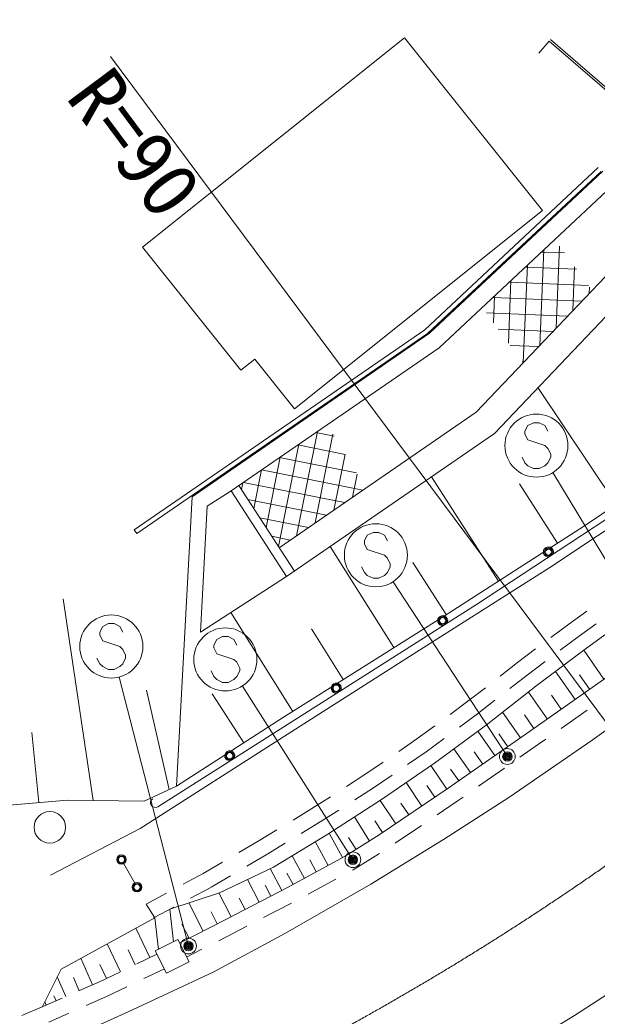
# Model space of a CAD drawing. Units: millimetres, scale not verified. Extents: x 40000 to 680000, y 20000 to 380000.
# Drawn here: x 290208 to 308516, y 287704 to 319281 of the extents above; entities that cross this region are included whole.
import ezdxf
from ezdxf.enums import TextEntityAlignment as Align

# ---------------------------------------------------------------- set-up
doc = ezdxf.new("R2010")
doc.units = ezdxf.units.MM
doc.header["$LTSCALE"] = 1000
doc.header["$PDMODE"] = 32
doc.header["$PDSIZE"] = 500
doc.linetypes.add('CHAIN', pattern=[18.5, 12, -1.5, 3.5, -1.5])
for name, color, linetype, lineweight in [('M-BGD', 7, 'Continuous', 13), ('M-BMK', 2, 'CHAIN', 13), ('M-STR-HTXT', 7, 'Continuous', 13), ('M-STR-STRC', 7, 'Continuous', 13)]:
    doc.layers.add(name, color=color, linetype=linetype, lineweight=lineweight)
doc.styles.add('ＭＳ ゴシック', font='')
doc.styles.get('ＭＳ ゴシック').set_extended_font_data('MS Gothic')

msp = doc.modelspace()

# ---------------------------------------------------------------- linework, layer by layer
at = {"layer": 'M-BGD'}
for p, q in [((294100, 312079), (302412, 318715)), ((294100, 312079), (302412, 318715)), ((302412, 318715), (306787, 313236)), ((302412, 318715), (306787, 313236)), ((310379, 315776), (307042, 318656)), ((306996, 318603), (306669, 318224)), ((306996, 318603), (310318, 315736)), ((303047, 309455), (308549, 314600)), ((303141, 309338), (308641, 314481)), ((303203, 309350), (308697, 314488)), ((303502, 308888), (308996, 314026)), ((298922, 306957), (306787, 313236)), ((298922, 306957), (306787, 313236)), ((304683, 306850), (309961, 312395)), ((294100, 312079), (297217, 308174)), ((294100, 312079), (297217, 308174)), ((306699, 308968), (306823, 311994)), ((307222, 309518), (307328, 312105)), ((305260, 306174), (310507, 311688)), ((306749, 311924), (307482, 311894)), ((306176, 308419), (306303, 311507)), ((306236, 311445), (307860, 311378)), ((307745, 310067), (307802, 311458)), ((305701, 309037), (305782, 311021)), ((305723, 310965), (308238, 310862)), ((308268, 310617), (308276, 310811)), ((305211, 310486), (308033, 310370)), ((305227, 309684), (305262, 310534)), ((305011, 309994), (307575, 309889)), ((303047, 309455), (293836, 303122)), ((305378, 309478), (307117, 309407)), ((303141, 309338), (293917, 302996)), ((295667, 304168), (303203, 309350)), ((303502, 308888), (296908, 304354)), ((305756, 308962), (306658, 308925)), ((297664, 308532), (297217, 308174)), ((297664, 308532), (297217, 308174)), ((297664, 308532), (298922, 306957)), ((297664, 308532), (298922, 306957)), ((306134, 308447), (306200, 308444)), ((308112, 303242), (314937, 307823)), ((298433, 302552), (304683, 306850)), ((298665, 301639), (305260, 306174)), ((299646, 306237), (298984, 302931)), ((300138, 306146), (299575, 303338)), ((299595, 306202), (300174, 306086)), ((299055, 305830), (298406, 302592)), ((299021, 305807), (300527, 305505)), ((298463, 305424), (298016, 303194)), ((298447, 305412), (300880, 304925)), ((300521, 305515), (300167, 303744)), ((297872, 305017), (297627, 303795)), ((297872, 305017), (301083, 304374)), ((300905, 304884), (300758, 304151)), ((297155, 304524), (298917, 301802)), ((297280, 304610), (297238, 304397)), ((297298, 304622), (300508, 303979)), ((295667, 304168), (295173, 294987)), ((296908, 304354), (296152, 303865)), ((296908, 304354), (298665, 301639)), ((296152, 303865), (295937, 299873)), ((297440, 304084), (299934, 303584)), ((297819, 303498), (299360, 303190)), ((303640, 300374), (308112, 303242)), ((293836, 303122), (293917, 302996)), ((298199, 302912), (298785, 302795)), ((298665, 301639), (295937, 299873)), ((298534, 297157), (303640, 300374)), ((307616, 300129), (308188, 300544)), ((307045, 299701), (307616, 300129)), ((307913, 299727), (308482, 300140)), ((307346, 299301), (307913, 299727)), ((305995, 298912), (306565, 299340)), ((305444, 298482), (305995, 298912)), ((306299, 298515), (306866, 298941)), ((305747, 298084), (306299, 298515)), ((304420, 297682), (304971, 298112)), ((303853, 297265), (304420, 297682)), ((304722, 297284), (305274, 297715)), ((295173, 294987), (298534, 297157)), ((304149, 296862), (304722, 297284)), ((308197, 297399), (307379, 296824)), ((302803, 296491), (303370, 296909)), ((302223, 296094), (302803, 296491)), ((303093, 296084), (303666, 296506)), ((306661, 296319), (306069, 295906)), ((306888, 296479), (306661, 296319)), ((302506, 295682), (303093, 296084)), ((301147, 295357), (301728, 295755)), ((305577, 295562), (304757, 294990)), ((300562, 294981), (301147, 295357)), ((301424, 294940), (302011, 295342)), ((295173, 294987), (294151, 294516)), ((300833, 294561), (301424, 294940)), ((302957, 294362), (302457, 295103)), ((303372, 294642), (303120, 295015)), ((299472, 294281), (300057, 294657)), ((304265, 294646), (304080, 294518)), ((302129, 293803), (301631, 294539)), ((302543, 294083), (302293, 294453)), ((304080, 294518), (303438, 294084)), ((298873, 293918), (299472, 294281)), ((299737, 293857), (300328, 294236)), ((301293, 293253), (300816, 294015)), ((299134, 293491), (299737, 293857)), ((301714, 293523), (301466, 293891)), ((302941, 293748), (302112, 293188)), ((297761, 293244), (298360, 293607)), ((300443, 292727), (300021, 293504)), ((300869, 292988), (300631, 293369)), ((297152, 292887), (297761, 293244)), ((298017, 292815), (298621, 293180)), ((297406, 292456), (298017, 292815)), ((301609, 292861), (300776, 292339)), ((296025, 292226), (296634, 292583)), ((295383, 291882), (296025, 292226)), ((296278, 291795), (296889, 292153)), ((300776, 292339), (300761, 292331)), ((295619, 291441), (296261, 291785)), ((297797, 291314), (297423, 292036)), ((300234, 292045), (299355, 291568)), ((294212, 291255), (294854, 291599)), ((296538, 291615), (294963, 291090)), ((296908, 290855), (296519, 291608)), ((294212, 291255), (294490, 290823)), ((294449, 290814), (295090, 291158)), ((296018, 290400), (295565, 291290)), ((297353, 291084), (297166, 291445)), ((298826, 291284), (297938, 290825)), ((295075, 290061), (294963, 291090)), ((296463, 290627), (296271, 291005)), ((294599, 289818), (294490, 290823)), ((295572, 290174), (295346, 290619)), ((297405, 290549), (296985, 290331)), ((296985, 290331), (296515, 290093)), ((294555, 289664), (293916, 289359)), ((295981, 289820), (295497, 289574)), ((293375, 289099), (292737, 288794)), ((294791, 289201), (294143, 288891)), ((292737, 288794), (292102, 288515)), ((293602, 288631), (292954, 288321)), ((292954, 288321), (292313, 288039)), ((290919, 287994), (290269, 287721)), ((291553, 288273), (290919, 287994)), ((291764, 287798), (291124, 287516))]:
    msp.add_line(p, q, dxfattribs=at)
for points in [[(291174, 292166), (294018, 293655), (299214, 296965), (302686, 299171), (307021, 301919), (311549, 304939), (314929, 307218), (317244, 308807), (318378, 309653), (319670, 310512), (322140, 312299)], [(296538, 291615), (298248, 292428), (299975, 293475), (301672, 294565), (303354, 295717), (304994, 296925), (306572, 298158), (308180, 299365), (309798, 300539), (311425, 301684), (313080, 302784), (314750, 303845), (316468, 304870), (318203, 305882), (319960, 306837), (321729, 307743), (323526, 308608)], [(322936, 306999), (320422, 305692), (318604, 304727), (316842, 303703), (315055, 302602), (313273, 301455), (311720, 300439), (309994, 299270), (308358, 298124), (306374, 296729), (303797, 294930), (301599, 293445), (300524, 292771), (298694, 291779), (296756, 290776), (295270, 290020)], [(294151, 294516), (291719, 294549), (289863, 294388)], [(294490, 290823), (291519, 289196), (290916, 287988)]]:
    msp.add_lwpolyline(points, dxfattribs=at)
msp.add_lwpolyline([(295573, 289424), (294861, 289062), (294502, 289769), (295214, 290131)], close=True, dxfattribs=at)
msp.add_circle((291157, 293689), 500, dxfattribs=at)
at = {"layer": 'M-BMK'}
msp.add_arc((257237, 366242), 90000, 239.09629, 306.67996, dxfattribs=at)
at = {"layer": 'M-STR-HTXT'}
for p, q in [((293078, 318123), (310998, 294064)), ((309125, 303922), (306640, 307624)), ((305385, 301493), (303264, 304801)), ((310506, 299326), (307109, 304931)), ((307262, 302697), (306058, 304573)), ((302069, 299384), (300049, 302591)), ((303731, 300433), (302671, 302087)), ((305670, 295932), (302048, 301472)), ((292527, 294538), (291580, 300933)), ((298863, 297364), (296893, 300492)), ((300466, 298374), (299456, 299978)), ((308730, 298385), (308091, 299298)), ((295555, 289924), (293359, 298443)), ((307818, 297744), (307197, 298627)), ((308274, 298065), (307953, 298521)), ((300770, 292660), (297264, 298163)), ((294946, 294882), (294222, 298037)), ((297308, 296365), (296305, 297918)), ((306936, 297124), (306337, 297974)), ((307377, 297434), (307067, 297875)), ((306085, 296526), (305520, 297336)), ((306511, 296824), (306211, 297250)), ((290812, 294470), (290586, 296698)), ((305275, 295962), (304736, 296735)), ((305680, 296244), (305397, 296649)), ((304502, 295422), (303976, 296175)), ((304889, 295692), (304619, 296078)), ((303748, 294896), (303244, 295642)), ((304125, 295159), (303862, 295536)), ((299985, 292479), (299576, 293233)), ((299231, 292070), (298842, 292788)), ((299608, 292275), (299404, 292652)), ((298511, 291684), (298151, 292382)), ((298872, 291875), (298678, 292234)), ((298163, 291504), (297982, 291852)), ((294329, 289556), (293882, 290490)), ((293396, 289109), (292973, 289992)), ((293862, 289333), (293639, 289800)), ((292510, 288693), (292137, 289535)), ((292954, 288898), (292743, 289339)), ((291668, 288321), (291393, 288944)), ((292089, 288507), (291903, 288928)), ((291357, 288183), (291286, 288343)), ((291046, 288045), (290998, 288153))]:
    msp.add_line(p, q, dxfattribs=at)
for centre, radius in [((305670, 295932), 150), ((305670, 295932), 120), ((305670, 295932), 90), ((305670, 295932), 60), ((305670, 295932), 30), ((305670, 295932), 20), ((300770, 292660), 150), ((300770, 292660), 120), ((300770, 292660), 90), ((300770, 292660), 60), ((300770, 292660), 30), ((300770, 292660), 20), ((295555, 289924), 150), ((295555, 289924), 120), ((295555, 289924), 90), ((295555, 289924), 60), ((295555, 289924), 30), ((295555, 289924), 20)]:
    msp.add_circle(centre, radius, dxfattribs=at)
for p in [(305670, 295932), (300770, 292660), (295555, 289924)]:
    msp.add_point(p, dxfattribs=at)
at = {"layer": 'M-STR-STRC'}
for p, q in [((306318, 306423), (306227, 306241)), ((306500, 306514), (306318, 306423)), ((306682, 306514), (306500, 306514)), ((306863, 306423), (306682, 306514)), ((306954, 306241), (306863, 306423)), ((306227, 306241), (306227, 306150)), ((306227, 306150), (306318, 305969)), ((306318, 305969), (306863, 305787)), ((306863, 305787), (306954, 305696)), ((306954, 305696), (307045, 305514)), ((306227, 305241), (306136, 305423)), ((307045, 305423), (306954, 305241)), ((307045, 305514), (307045, 305423)), ((306318, 305150), (306227, 305241)), ((306500, 305059), (306318, 305150)), ((306682, 305059), (306500, 305059)), ((306863, 305150), (306682, 305059)), ((306954, 305241), (306863, 305150)), ((301227, 302947), (301136, 302765)), ((301409, 303038), (301227, 302947)), ((301590, 303038), (301409, 303038)), ((301772, 302947), (301590, 303038)), ((301863, 302765), (301772, 302947)), ((301136, 302765), (301136, 302674)), ((301136, 302674), (301227, 302492)), ((301227, 302492), (301772, 302311)), ((301772, 302311), (301863, 302220)), ((301863, 302220), (301954, 302038)), ((301136, 301765), (301045, 301947)), ((301954, 301947), (301863, 301765)), ((301954, 302038), (301954, 301947)), ((301227, 301674), (301136, 301765)), ((301409, 301583), (301227, 301674)), ((301590, 301583), (301409, 301583)), ((301772, 301674), (301590, 301583)), ((301863, 301765), (301772, 301674)), ((292835, 300054), (292744, 299872)), ((293017, 300145), (292835, 300054)), ((293199, 300145), (293017, 300145)), ((293380, 300054), (293199, 300145)), ((293471, 299872), (293380, 300054)), ((292744, 299872), (292744, 299781)), ((292744, 299781), (292835, 299600)), ((296633, 299737), (296452, 299646)), ((296815, 299737), (296633, 299737)), ((296997, 299646), (296815, 299737)), ((306885, 299805), (306891, 299810)), ((292835, 299600), (293380, 299418)), ((293380, 299418), (293471, 299327)), ((296452, 299646), (296361, 299465)), ((296361, 299465), (296361, 299374)), ((296361, 299374), (296452, 299192)), ((297088, 299465), (296997, 299646)), ((292744, 298872), (292653, 299054)), ((293471, 299327), (293562, 299145)), ((293562, 299054), (293471, 298872)), ((293562, 299145), (293562, 299054)), ((296452, 299192), (296997, 299010)), ((292835, 298781), (292744, 298872)), ((293017, 298691), (292835, 298781)), ((293380, 298781), (293199, 298691)), ((293471, 298872), (293380, 298781)), ((296997, 299010), (297088, 298919)), ((297088, 298919), (297179, 298737)), ((297179, 298737), (297179, 298646)), ((293199, 298691), (293017, 298691)), ((296361, 298465), (296270, 298646)), ((296452, 298374), (296361, 298465)), ((297088, 298465), (296997, 298374)), ((297179, 298646), (297088, 298465)), ((296633, 298283), (296452, 298374)), ((296815, 298283), (296633, 298283)), ((296997, 298374), (296815, 298283)), ((293848, 291919), (293504, 292534))]:
    msp.add_line(p, q, dxfattribs=at)
for points in [[(375307, 318342), (371310, 318398), (367310, 318673), (363342, 319173), (359415, 319852), (355535, 320689), (351718, 321799), (348137, 323547), (344614, 325431), (340577, 325744), (336873, 324200), (333639, 321822), (330690, 319375), (327533, 316918), (324336, 314479), (321156, 312062), (317977, 309682), (314699, 307380), (311385, 305148), (304695, 300754), (294580, 294342)], [(293776, 287898), (296354, 289109), (298635, 290330), (301342, 291881), (303649, 293297), (305714, 294636), (308363, 296449), (310813, 298208), (313002, 299769), (315079, 301098), (317530, 302541), (320249, 304052), (322725, 305337), (324844, 306356), (327708, 307654), (329984, 308630), (332592, 309657), (335698, 310762), (338408, 311663), (340903, 312405), (343428, 313057), (346692, 313802)], [(297636, 282254), (300061, 283381), (302149, 284438), (303993, 285446), (305898, 286557), (307803, 287723), (309775, 289002), (311860, 290432), (314111, 292014), (316596, 293801), (318267, 294928), (320072, 296039), (323131, 297804), (325578, 299157), (327923, 300337), (330301, 301437), (333234, 302731), (335505, 303669), (337857, 304553), (340427, 305415), (343007, 306207), (345571, 306879)], [(245883, 280505), (248669, 280184), (251713, 279918), (254116, 279801), (256744, 279769), (259587, 279792), (262312, 279913), (264834, 280111), (267334, 280363), (269953, 280702), (272319, 281097), (275081, 281634), (277654, 282212), (280498, 282931), (283392, 283807), (285894, 284651), (288529, 285631), (290682, 286497), (293776, 287898)]]:
    msp.add_lwpolyline(points, dxfattribs=at)
for centre, radius in [((306591, 305787), 1000), ((301499, 302311), 1000), ((306971, 302417), 128), ((306971, 302417), 100), ((293108, 299418), 1000), ((303619, 300239), 128), ((303619, 300239), 100), ((296724, 299010), 1000), ((300241, 298097), 128), ((300241, 298097), 100), ((296863, 295955), 128), ((296863, 295955), 100), ((293430, 292665), 150), ((293430, 292665), 120), ((293430, 292665), 100), ((293922, 291788), 150), ((293922, 291788), 120), ((293922, 291788), 100)]:
    msp.add_circle(centre, radius, dxfattribs=at)
for centre, radius, start, end in [((306971, 302417), 159, 331.372, 275.2271), ((303619, 300239), 159, 330.4448, 274.2998), ((300241, 298097), 159, 330.4448, 274.2998), ((296863, 295955), 159, 330.4448, 274.2998), ((294500, 294468), 150, 122.3723, 302.3723)]:
    msp.add_arc(centre, radius, start, end, dxfattribs=at)

# ---------------------------------------------------------------- texts
at = {"layer": 'M-BGD', "style": 'ＭＳ ゴシック'}
msp.add_text('R=90', height=1833, rotation=306.68, dxfattribs=at).set_placement((291188, 316507), align=Align.BOTTOM_LEFT)

doc.saveas('drawing.dxf')
